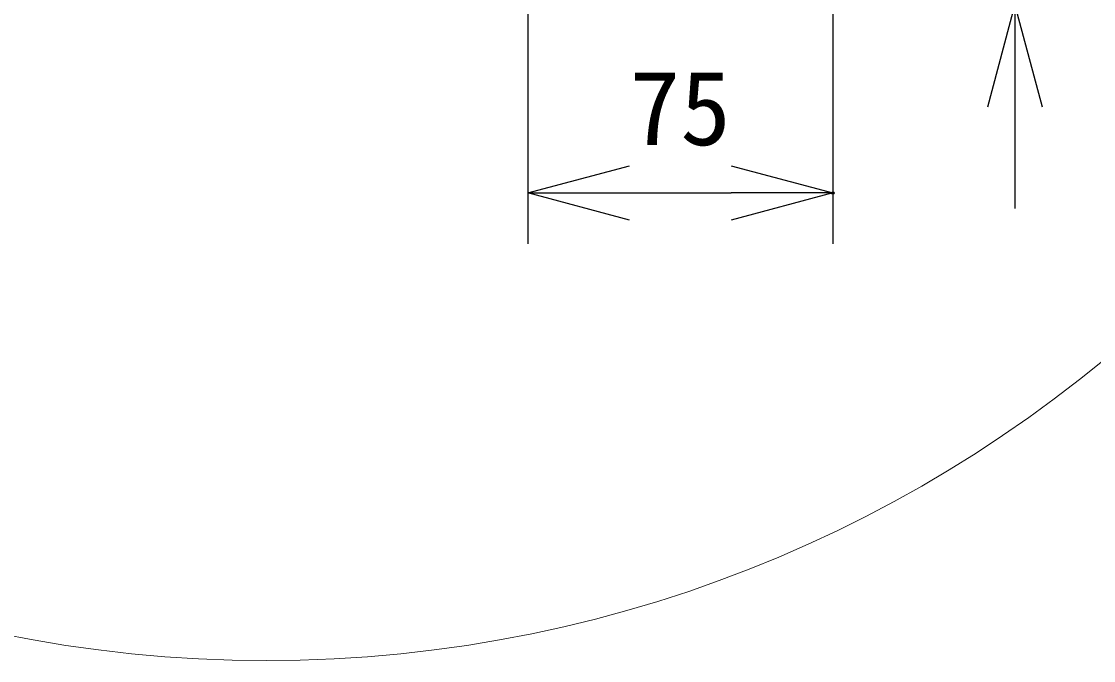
# Model space of a CAD drawing. Units: millimetres, scale not verified. Extents: x -63 to 109, y -56 to 173.
# Drawn here: x -34.53 to -8.17, y 0.51 to 16.23 of the extents above; entities that cross this region are included whole.
import ezdxf
from ezdxf.enums import TextEntityAlignment as Align

# ---------------------------------------------------------------- set-up
doc = ezdxf.new("R2010")
doc.units = ezdxf.units.MM
doc.header["$LTSCALE"] = 0.125
doc.header["$PDMODE"] = 32
doc.header["$PDSIZE"] = 0.0625
for name, color, linetype, lineweight in [('0-0_0', 7, 'Continuous', 25), ('0-5_GAIKEI', 1, 'Continuous', 18), ('0-6_SUNPO', 7, 'Continuous', 25)]:
    doc.layers.add(name, color=color, linetype=linetype, lineweight=lineweight)
doc.layers.add('0-1_Defpoints', color=7, linetype='Continuous')
doc.styles.add('ＭＳ ゴシック', font='')
doc.styles.get('ＭＳ ゴシック').set_extended_font_data('MS Gothic')

# ---------------------------------------------------------------- blocks, each defined once
blk = doc.blocks.new('_Open30')
at = {"layer": '0-0_0'}
blk.add_line((0, 0), (-1, 0), dxfattribs=at)
blk.add_lwpolyline([(-1, 0.26795), (0, 0), (-1, -0.26795)], dxfattribs=at)
blk = doc.blocks.new('D4')
at = {"layer": '0-1_Defpoints'}
for p in [(171.4211, 206.9721), (178.9261, 206.9718), (178.9261, 199.5077)]:
    blk.add_point(p, dxfattribs=at)
at = {"layer": '0-6_SUNPO'}
for p, q in [((171.4211, 206.3471), (171.4211, 198.2577)), ((178.9261, 206.3468), (178.9261, 198.2577)), ((173.9211, 199.5077), (176.4261, 199.5077))]:
    blk.add_line(p, q, dxfattribs=at)
at = {"layer": '0-6_SUNPO', "xscale": 2.5, "yscale": 2.5, "rotation": 180}
blk.add_blockref('_Open30', (171.4211, 199.5077), dxfattribs=at)
at = {"layer": '0-6_SUNPO', "xscale": 2.5, "yscale": 2.5}
blk.add_blockref('_Open30', (178.9261, 199.5077), dxfattribs=at)
at = {"layer": '0-6_SUNPO', "style": 'ＭＳ ゴシック'}
blk.add_text('75', height=1.833, dxfattribs=at).set_placement((173.9236, 200.1327), align=Align.BOTTOM_LEFT)
blk = doc.blocks.new('D5')
at = {"layer": '0-1_Defpoints'}
for p in [(175.8911, 209.822), (175.8911, 204.122), (183.4021, 204.122)]:
    blk.add_point(p, dxfattribs=at)
at = {"layer": '0-6_SUNPO'}
for p, q in [((183.4021, 212.322), (183.4021, 214.822)), ((176.5161, 209.822), (184.6521, 209.822)), ((183.4021, 209.822), (183.4021, 204.122)), ((176.5161, 204.122), (184.6521, 204.122)), ((183.4021, 201.622), (183.4021, 199.122))]:
    blk.add_line(p, q, dxfattribs=at)
at = {"layer": '0-6_SUNPO', "xscale": 2.5, "yscale": 2.5}
for p, rotation in [((183.4021, 209.822), 270), ((183.4021, 204.122), 90)]:
    blk.add_blockref('_Open30', p, dxfattribs=dict(at, rotation=rotation))
at = {"layer": '0-6_SUNPO', "style": 'ＭＳ ゴシック'}
blk.add_text('57', height=1.833, rotation=90, dxfattribs=at).set_placement((182.7771, 205.722), align=Align.BOTTOM_LEFT)

msp = doc.modelspace()

# ---------------------------------------------------------------- linework, layer by layer
at = {"layer": '0-5_GAIKEI'}
msp.add_circle((-28.5064, 32.8966), 32.3824, dxfattribs=at)

# ---------------------------------------------------------------- block references
at = {"layer": '0-6_SUNPO'}
for name in ['D5', 'D4']:
    msp.add_blockref(name, (-193.5007, -187.4969), dxfattribs=at)

doc.saveas('drawing.dxf')
